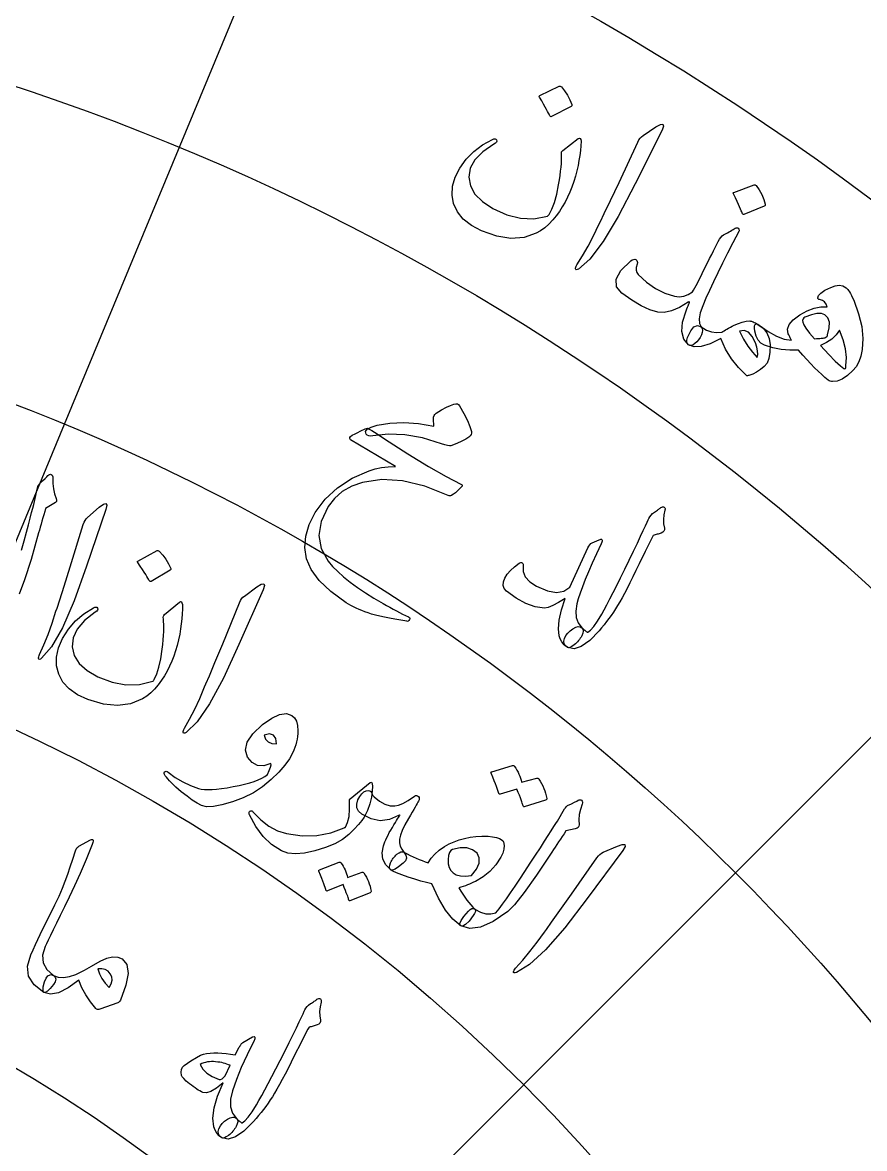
# Model space of a CAD drawing. Header units: millimetres. Extents: x -65 to 65, y -65 to 74.
# Drawn here: x 11.16 to 23.68, y 17.66 to 34.41 of the extents above; entities that cross this region are included whole.
import ezdxf

# ---------------------------------------------------------------- set-up
doc = ezdxf.new("R2010")
doc.units = ezdxf.units.MM
for name, color, linetype in [('ENGRAVE', 7, 'Continuous'), ('ENGRAVE_FINE', 8, 'Continuous'), ('GUIDE', 3, 'Continuous'), ('TEXT', 5, 'Continuous')]:
    doc.layers.add(name, color=color, linetype=linetype)

msp = doc.modelspace()

# ---------------------------------------------------------------- linework, layer by layer
at = {"layer": 'ENGRAVE'}
for radius in [57.525, 48.6086, 39.6922, 30.7759, 21.8595]:
    msp.add_circle((0, 0), radius, dxfattribs=at)
at = {"layer": 'ENGRAVE_FINE'}
for points in [[(15.1896, 36.6709), (11.7774, 28.4332)], [(11.7774, 28.4332), (8.3653, 20.1955)], [(28.0667, 28.0667), (21.7618, 21.7618)], [(21.7618, 21.7618), (15.457, 15.457)]]:
    msp.add_lwpolyline(points, dxfattribs=at)
for radius in [53.0668, 44.1504, 35.2341, 26.3177]:
    msp.add_circle((0, 0), radius, dxfattribs=at)
at = {"layer": 'GUIDE'}
msp.add_circle((0, 0), 59.475, dxfattribs=at)
at = {"layer": 'TEXT'}
for points in [[(19.1396, 33.4676), (19.1459, 33.4692), (19.153, 33.4683), (19.1608, 33.4649), (19.1694, 33.4589), (19.2188, 33.3976), (19.2612, 33.3329), (19.2966, 33.2648), (19.3249, 33.1933), (19.3264, 33.1841), (19.3249, 33.1765), (19.3207, 33.1706), (19.3136, 33.1664), (19.0233, 33.0162), (19.0143, 33.0138), (19.0063, 33.0166), (18.9991, 33.0247), (18.9927, 33.038), (18.9873, 33.0495), (18.9783, 33.0672), (18.9659, 33.091), (18.95, 33.121), (18.9301, 33.1574), (18.906, 33.2004), (18.8774, 33.25), (18.8444, 33.3062), (18.8406, 33.3146), (18.84, 33.3212), (18.8427, 33.3259), (18.8486, 33.3288)], [(20.5762, 32.8609), (20.6426, 32.8984), (20.6799, 32.9028), (20.688, 32.8742), (20.6669, 32.8126), (20.2658, 32.0157), (20.0166, 31.5284), (19.7926, 31.155), (19.5951, 30.8946), (19.4246, 30.7467), (19.4052, 30.7381), (19.3913, 30.7356), (19.3829, 30.7393), (19.3799, 30.7492), (19.3803, 30.7616), (19.3839, 30.7756), (19.3907, 30.7914), (19.4007, 30.809), (19.4843, 30.9418), (19.567, 31.0865), (19.6485, 31.2431), (19.7288, 31.4118), (19.7505, 31.4553), (19.808, 31.5739), (19.901, 31.7674), (20.0292, 32.0361), (20.3067, 32.6361), (20.3235, 32.6667), (20.3421, 32.693), (20.3625, 32.7151), (20.3846, 32.7328)], [(19.4642, 32.6486), (19.4596, 32.5801), (19.4527, 32.5098), (19.4436, 32.4377), (19.4321, 32.3637), (19.4177, 32.2878), (19.3998, 32.2098), (19.3783, 32.1296), (19.3533, 32.0474), (19.3258, 31.967), (19.2951, 31.8893), (19.2612, 31.8144), (19.2242, 31.7422), (19.1838, 31.6725), (19.1401, 31.6051), (19.093, 31.54), (19.0426, 31.4772), (18.9842, 31.4145), (18.9238, 31.3605), (18.8614, 31.3151), (18.797, 31.2782), (18.6159, 31.2148), (18.42, 31.2001), (18.209, 31.2339), (17.9822, 31.3156), (17.8312, 31.3969), (17.7118, 31.4912), (17.624, 31.5988), (17.5677, 31.72), (17.5451, 31.8479), (17.5527, 31.9786), (17.5906, 32.1123), (17.659, 32.2489), (17.7547, 32.3809), (17.8678, 32.4961), (17.9984, 32.5942), (18.1468, 32.6752), (18.1674, 32.6824), (18.184, 32.6836), (18.1966, 32.6786), (18.2054, 32.6675), (18.2105, 32.6517), (18.2057, 32.6362), (18.1912, 32.6209), (18.1669, 32.6059), (18.0008, 32.4927), (17.8835, 32.3726), (17.8145, 32.2458), (17.7934, 32.1128), (17.8173, 31.9835), (17.8848, 31.8626), (17.996, 31.75), (18.1508, 31.6451), (18.3571, 31.5518), (18.5608, 31.502), (18.7627, 31.4959), (18.9631, 31.5336), (18.9682, 31.536), (18.9738, 31.5409), (18.9797, 31.5482), (18.986, 31.5578), (19.0284, 31.6383), (19.0664, 31.7389), (19.1, 31.8596), (19.1288, 32.0004), (19.1407, 32.0729), (19.1508, 32.1408), (19.1593, 32.2042), (19.166, 32.2631), (19.1706, 32.3173), (19.173, 32.3669), (19.173, 32.4117), (19.1708, 32.4519), (19.1705, 32.4723), (19.1735, 32.4892), (19.1798, 32.5026), (19.1894, 32.5124), (19.4218, 32.6865), (19.4388, 32.6946), (19.4515, 32.6909), (19.46, 32.6756), (19.4642, 32.6486)], [(22.0383, 32.0001), (22.0448, 32.0011), (22.0518, 31.9996), (22.0593, 31.9955), (22.0674, 31.9888), (22.112, 31.9233), (22.1493, 31.8549), (22.1793, 31.7838), (22.202, 31.7099), (22.2027, 31.7006), (22.2006, 31.6932), (22.1959, 31.6876), (22.1884, 31.684), (21.8855, 31.5594), (21.8763, 31.5578), (21.8684, 31.5613), (21.8619, 31.57), (21.8566, 31.5838), (21.852, 31.5958), (21.8445, 31.6142), (21.8339, 31.6391), (21.8204, 31.6705), (21.8035, 31.7085), (21.7827, 31.7536), (21.758, 31.8056), (21.7295, 31.8646), (21.7263, 31.8734), (21.7262, 31.88), (21.7293, 31.8845), (21.7355, 31.8868)], [(21.2488, 29.8854), (21.2626, 29.86), (21.2679, 29.8318), (21.2645, 29.8008), (21.2525, 29.767), (21.233, 29.7286), (21.2106, 29.6945), (21.1852, 29.6648), (21.157, 29.6393), (21.1286, 29.6206), (21.1029, 29.6111), (21.08, 29.6107), (21.0598, 29.6196), (20.9903, 29.7058), (20.9617, 29.8187), (20.9739, 29.9587), (21.027, 30.1259), (21.038, 30.1534), (21.0475, 30.1773), (21.0556, 30.1975), (21.0621, 30.214), (21.0673, 30.2269), (21.0709, 30.2361), (21.0731, 30.2416), (21.0738, 30.2434), (21.0755, 30.2552), (21.0727, 30.2608), (21.0656, 30.2599), (21.054, 30.2528), (20.9244, 30.1735), (20.8062, 30.1226), (20.6993, 30.1), (20.6035, 30.1057), (20.4837, 30.1414), (20.3549, 30.2001), (20.217, 30.2817), (20.0697, 30.3861), (19.9897, 30.484), (19.9848, 30.5968), (20.0552, 30.7248), (20.2015, 30.8676), (20.2232, 30.8821), (20.2433, 30.8901), (20.2618, 30.8915), (20.2787, 30.8863), (20.2918, 30.8758), (20.2989, 30.8611), (20.3, 30.8422), (20.2951, 30.8192), (20.2845, 30.77), (20.2836, 30.728), (20.2922, 30.6932), (20.3104, 30.6657), (20.4376, 30.5495), (20.5703, 30.457), (20.7088, 30.3882), (20.8533, 30.3431), (20.9239, 30.3347), (20.9919, 30.3422), (21.0574, 30.3657), (21.1204, 30.4053), (21.1374, 30.4329), (21.1729, 30.5001), (21.227, 30.6067), (21.2995, 30.753), (21.3387, 30.831), (21.3742, 30.9013), (21.406, 30.9639), (21.4342, 31.0189), (21.4583, 31.066), (21.4779, 31.1049), (21.493, 31.1357), (21.5035, 31.1583), (21.522, 31.1912), (21.5414, 31.218), (21.5616, 31.2387), (21.5827, 31.2533), (21.6115, 31.2696), (21.6383, 31.2848), (21.6633, 31.2988), (21.6864, 31.3116), (21.7073, 31.3234), (21.7259, 31.3343), (21.7423, 31.3444), (21.7563, 31.3535), (21.7688, 31.36), (21.7805, 31.3621), (21.7914, 31.3598), (21.8015, 31.353), (21.8095, 31.3413), (21.8134, 31.3293), (21.813, 31.3169), (21.8084, 31.3041), (21.721, 31.139), (21.6395, 30.9816), (21.5641, 30.832), (21.4946, 30.69), (21.4308, 30.5558), (21.3727, 30.4296), (21.3203, 30.3113), (21.2734, 30.2009), (21.2353, 30.0939), (21.2185, 30.0057), (21.2229, 29.9362), (21.2488, 29.8854)], [(23.4034, 30.4691), (23.4156, 30.4583), (23.4286, 30.444), (23.4422, 30.4264), (23.4564, 30.4054), (23.4711, 30.3809), (23.4862, 30.3526), (23.5017, 30.3206), (23.5174, 30.2849), (23.5911, 30.0826), (23.6365, 29.8923), (23.6541, 29.7141), (23.6442, 29.5481), (23.6227, 29.4502), (23.5925, 29.3654), (23.5539, 29.2939), (23.5069, 29.2354), (23.4242, 29.1613), (23.3457, 29.1093), (23.2717, 29.0792), (23.202, 29.0711), (23.1853, 29.0722), (23.169, 29.0766), (23.1529, 29.0841), (23.1372, 29.095), (23.0905, 29.1336), (23.0415, 29.1771), (22.9902, 29.2255), (22.9366, 29.2786), (22.8807, 29.3366), (22.8223, 29.3994), (22.7616, 29.4669), (22.6983, 29.5392), (22.5683, 29.5373), (22.4403, 29.5493), (22.3144, 29.5753), (22.1903, 29.6154), (22.1382, 29.6452), (22.0974, 29.6893), (22.0676, 29.7475), (22.0488, 29.8201), (22.0419, 29.8685), (22.0433, 29.9029), (22.053, 29.9234), (22.071, 29.9298), (22.0774, 29.9292), (22.0833, 29.9281), (22.0888, 29.9264), (22.094, 29.9241), (22.0988, 29.9215), (22.1036, 29.9187), (22.1082, 29.9157), (22.1126, 29.9126), (22.2457, 29.8154), (22.3699, 29.7457), (22.4853, 29.7034), (22.5922, 29.6888), (22.5886, 29.6945), (22.5845, 29.7021), (22.5797, 29.7115), (22.5744, 29.7228), (22.5684, 29.7358), (22.5614, 29.7503), (22.5536, 29.7663), (22.545, 29.7838), (22.5348, 29.8511), (22.5597, 29.9203), (22.6198, 29.9912), (22.7153, 30.0639), (22.825, 30.1254), (22.9298, 30.1662), (23.0296, 30.1862), (23.1243, 30.1853), (23.1093, 30.2254), (23.085, 30.2565), (23.0515, 30.2786), (23.0088, 30.2917), (22.9992, 30.2944), (22.9918, 30.3), (22.9866, 30.3086), (22.9835, 30.32), (22.992, 30.3528), (23.0268, 30.3895), (23.088, 30.43), (23.1758, 30.4743), (23.2417, 30.4978), (23.3017, 30.5048), (23.3556, 30.4952), (23.4034, 30.4691)], [(23.1305, 29.7686), (23.1548, 29.8713), (23.1559, 29.9552), (23.134, 30.0202), (23.0892, 30.0661), (23.0372, 30.0845), (22.9705, 30.0851), (22.8892, 30.0676), (22.7932, 30.0322), (22.7754, 30.0207), (22.7639, 30.0044), (22.7587, 29.9833), (22.7596, 29.9576), (22.774, 29.919), (22.8081, 29.8648), (22.862, 29.7948), (22.9353, 29.7089), (22.9636, 29.7111), (22.9891, 29.7131), (23.0119, 29.715), (23.0319, 29.7166), (23.0494, 29.7183), (23.0644, 29.7202), (23.0769, 29.7222), (23.0869, 29.7244), (23.1045, 29.7328), (23.1177, 29.743), (23.1263, 29.7549), (23.1305, 29.7686)], [(21.7418, 29.9103), (21.8021, 29.9382), (21.8608, 29.9582), (21.9178, 29.9704), (21.9731, 29.9748), (21.9842, 29.9732), (21.9962, 29.9702), (22.0093, 29.9659), (22.0234, 29.9603), (22.0387, 29.9533), (22.0554, 29.9447), (22.0735, 29.9345), (22.0929, 29.9227), (22.1704, 29.8667), (22.2267, 29.7975), (22.2616, 29.7151), (22.2751, 29.6197), (22.272, 29.5075), (22.2563, 29.4159), (22.2284, 29.345), (22.1883, 29.2947), (22.1314, 29.2505), (22.0743, 29.214), (22.0168, 29.185), (21.959, 29.1636), (21.9475, 29.1603), (21.9377, 29.1592), (21.9296, 29.1602), (21.9231, 29.1634), (21.8036, 29.28), (21.7004, 29.4106), (21.6133, 29.5555), (21.5421, 29.715), (21.384, 29.6356), (21.2511, 29.5931), (21.1431, 29.5877), (21.0598, 29.6196), (21.0438, 29.637), (21.0365, 29.6605), (21.0378, 29.6901), (21.0478, 29.7258), (21.093, 29.8259), (21.1415, 29.886), (21.1934, 29.9058), (21.2488, 29.8854), (21.3261, 29.8392), (21.403, 29.8108), (21.4796, 29.8004), (21.556, 29.8078), (21.5723, 29.8174), (21.5906, 29.828), (21.6108, 29.8398), (21.633, 29.8527), (21.6571, 29.8664), (21.6833, 29.8806), (21.7115, 29.8952), (21.7418, 29.9103)], [(22.0562, 29.6476), (22.0072, 29.7449), (21.951, 29.8067), (21.8877, 29.833), (21.8175, 29.8237), (21.877, 29.7039), (21.9412, 29.5987), (22.0103, 29.5081), (22.0844, 29.432), (22.0909, 29.4767), (22.0884, 29.5275), (22.0768, 29.5845), (22.0562, 29.6476)], [(23.3066, 29.8381), (23.2554, 29.7672), (23.1912, 29.7053), (23.1141, 29.6522), (23.0243, 29.6079), (23.1462, 29.4755), (23.2444, 29.3742), (23.3193, 29.3041), (23.3711, 29.2654), (23.3844, 29.2623), (23.3941, 29.2678), (23.4002, 29.2821), (23.4027, 29.305), (23.4094, 29.4292), (23.3957, 29.5595), (23.3615, 29.6958), (23.3066, 29.8381)], [(17.388, 28.1465), (17.1059, 28.2329), (16.8415, 28.2811), (16.5952, 28.2918), (16.3675, 28.2653), (16.3326, 28.261), (16.3042, 28.2638), (16.282, 28.2735), (16.2663, 28.2902), (16.2592, 28.3293), (16.2839, 28.3646), (16.3404, 28.396), (16.429, 28.4233), (16.6199, 28.4543), (16.8247, 28.4624), (17.0432, 28.4472), (17.2752, 28.4083), (17.2685, 28.5179), (17.2701, 28.5433), (17.277, 28.5655), (17.2892, 28.5844), (17.3067, 28.6002), (17.3893, 28.6507), (17.4612, 28.6902), (17.5222, 28.7188), (17.5723, 28.7365), (17.6008, 28.742), (17.6241, 28.7397), (17.6422, 28.7298), (17.6551, 28.7122), (17.7212, 28.5961), (17.773, 28.4933), (17.8107, 28.4037), (17.8345, 28.3274), (17.8356, 28.307), (17.829, 28.2861), (17.8149, 28.2648), (17.7931, 28.2431), (17.7501, 28.2147), (17.6911, 28.1845), (17.6159, 28.1525), (17.5248, 28.1185), (17.5055, 28.117), (17.4763, 28.1212), (17.4371, 28.131), (17.388, 28.1465)], [(16.5372, 28.2224), (16.8866, 27.9978), (17.192, 27.8094), (17.4548, 27.6586), (17.6758, 27.5465), (17.6827, 27.5432), (17.6879, 27.5392), (17.6916, 27.5346), (17.6936, 27.5293), (17.694, 27.5237), (17.6926, 27.518), (17.6895, 27.5123), (17.6846, 27.5064), (17.6634, 27.4851), (17.6436, 27.4657), (17.6253, 27.4483), (17.6085, 27.4328), (17.5932, 27.4191), (17.5794, 27.4075), (17.567, 27.3977), (17.5561, 27.3898), (17.5366, 27.3787), (17.5185, 27.3728), (17.5019, 27.3722), (17.4867, 27.3769), (17.1371, 27.5177), (16.8076, 27.5964), (16.4998, 27.614), (16.2144, 27.5714), (16.0511, 27.5152), (15.911, 27.4362), (15.7939, 27.3348), (15.6997, 27.2113), (15.5952, 26.9924), (15.5613, 26.7843), (15.597, 26.587), (15.7018, 26.4), (15.7674, 26.3228), (15.8437, 26.2455), (15.9307, 26.1678), (16.0283, 26.0897), (16.1363, 26.0109), (16.2544, 25.9313), (16.3826, 25.8508), (16.5209, 25.7691), (16.5707, 25.7411), (16.62, 25.7139), (16.6686, 25.6874), (16.7166, 25.6618), (16.7637, 25.637), (16.8095, 25.6135), (16.8541, 25.5912), (16.8975, 25.57), (16.9101, 25.5626), (16.9166, 25.5535), (16.9169, 25.5427), (16.9111, 25.5301), (16.9014, 25.5175), (16.8918, 25.5091), (16.8822, 25.5051), (16.8728, 25.5052), (16.7804, 25.5202), (16.6937, 25.5353), (16.6128, 25.5508), (16.5378, 25.5666), (16.4685, 25.5825), (16.4052, 25.5984), (16.3476, 25.6141), (16.296, 25.6298), (16.2489, 25.6471), (16.2037, 25.6645), (16.1601, 25.6822), (16.1183, 25.7001), (16.0783, 25.7187), (16.0402, 25.7385), (16.0038, 25.7595), (15.9693, 25.7816), (15.7429, 25.9478), (15.5688, 26.1117), (15.4473, 26.2744), (15.3786, 26.4368), (15.3547, 26.6031), (15.3684, 26.773), (15.4199, 26.9465), (15.5099, 27.1235), (15.6585, 27.3219), (15.8411, 27.4924), (16.0581, 27.6343), (16.3101, 27.7468), (16.399, 27.7732), (16.4938, 27.7926), (16.5945, 27.8051), (16.7012, 27.8104), (16.0338, 28.2079), (16.0216, 28.2241), (16.0219, 28.2406), (16.0349, 28.2573), (16.0604, 28.2743), (16.1029, 28.296), (16.1413, 28.3154), (16.1756, 28.3324), (16.2059, 28.3471), (16.2319, 28.3594), (16.2537, 28.3689), (16.2712, 28.3759), (16.2844, 28.3801), (16.3035, 28.3712), (16.3521, 28.3421), (16.4301, 28.2925), (16.5372, 28.2224)], [(12.2977, 27.2045), (12.359, 27.2504), (12.3957, 27.2596), (12.4079, 27.2322), (12.3954, 27.1682), (12.105, 26.3246), (11.9229, 25.8084), (11.7503, 25.4086), (11.5891, 25.1243), (11.4401, 24.955), (11.4221, 24.9438), (11.4087, 24.9395), (11.3999, 24.942), (11.3957, 24.9514), (11.3945, 24.9636), (11.3962, 24.978), (11.4008, 24.9946), (11.4084, 25.0133), (11.4735, 25.1561), (11.5361, 25.3106), (11.5959, 25.4767), (11.6529, 25.6546), (11.6686, 25.7007), (11.7096, 25.8258), (11.7757, 26.0301), (11.8665, 26.3137), (12.0597, 26.946), (12.0722, 26.9786), (12.0871, 27.0072), (12.1044, 27.0318), (12.124, 27.0522)], [(20.6479, 27.1975), (20.6621, 27.2061), (20.6754, 27.21), (20.6877, 27.209), (20.6989, 27.2032), (20.7067, 27.195), (20.7113, 27.1846), (20.7127, 27.1722), (20.7109, 27.1576), (20.695, 27.0874), (20.6884, 27.0198), (20.6909, 26.9546), (20.7027, 26.892), (20.7035, 26.8677), (20.6959, 26.8475), (20.6796, 26.8312), (20.6549, 26.819), (20.6403, 26.814), (20.6256, 26.8091), (20.6107, 26.8043), (20.5956, 26.7996), (20.5806, 26.7949), (20.5657, 26.7901), (20.551, 26.7852), (20.5364, 26.7801), (20.5189, 26.7542), (20.4782, 26.6755), (20.4142, 26.5442), (20.3266, 26.3603), (20.2784, 26.2593), (20.2326, 26.1648), (20.1891, 26.0769), (20.148, 25.9955), (20.1092, 25.921), (20.0728, 25.8536), (20.0387, 25.7932), (20.0071, 25.7399), (19.9761, 25.6906), (19.9441, 25.642), (19.9112, 25.5941), (19.8774, 25.547), (19.8424, 25.5005), (19.8063, 25.4543), (19.7689, 25.4086), (19.7304, 25.3633), (19.5909, 25.2196), (19.4667, 25.1307), (19.3581, 25.0963), (19.2647, 25.1166), (19.2301, 25.1416), (19.2106, 25.1722), (19.2062, 25.2084), (19.217, 25.2504), (19.2385, 25.2929), (19.2665, 25.3311), (19.301, 25.3647), (19.3421, 25.394), (19.3851, 25.4171), (19.4215, 25.4276), (19.4512, 25.4254), (19.4742, 25.4106), (19.49, 25.3966), (19.5042, 25.384), (19.5168, 25.3729), (19.5278, 25.3633), (19.5376, 25.3554), (19.5465, 25.3494), (19.5547, 25.3453), (19.5621, 25.343), (19.6027, 25.3722), (19.651, 25.427), (19.7071, 25.5073), (19.7708, 25.6133), (19.8066, 25.6778), (19.8467, 25.7525), (19.891, 25.8374), (19.9395, 25.9326), (19.9925, 26.0381), (20.05, 26.1539), (20.1123, 26.2801), (20.179, 26.4167), (20.2439, 26.5506), (20.3004, 26.6685), (20.3487, 26.7704), (20.3888, 26.8562), (20.4209, 26.9259), (20.4453, 26.9791), (20.462, 27.016), (20.4709, 27.0365), (20.4845, 27.0618), (20.5031, 27.0859), (20.5265, 27.1089), (20.5548, 27.1306), (20.5703, 27.1404), (20.5847, 27.1499), (20.598, 27.1589), (20.6102, 27.1674), (20.6213, 27.1756), (20.6313, 27.1833), (20.6401, 27.1906), (20.6479, 27.1975)], [(19.2603, 25.1159), (19.2124, 25.1574), (19.1756, 25.1999), (19.1499, 25.2434), (19.1353, 25.2881), (19.1267, 25.3957), (19.1389, 25.5243), (19.1717, 25.6741), (19.225, 25.845), (19.1276, 25.7829), (19.0441, 25.7385), (18.9745, 25.7119), (18.9186, 25.703), (18.7798, 25.7217), (18.6397, 25.7699), (18.4981, 25.8478), (18.3544, 25.9552), (18.3202, 25.9946), (18.3043, 26.0397), (18.3069, 26.0906), (18.3278, 26.1473), (18.3638, 26.2059), (18.4116, 26.2626), (18.4711, 26.3175), (18.5426, 26.3704), (18.5538, 26.3766), (18.5646, 26.3795), (18.5752, 26.3792), (18.5854, 26.3757), (18.5959, 26.3678), (18.6022, 26.358), (18.6041, 26.3462), (18.6018, 26.3326), (18.5999, 26.2454), (18.6327, 26.1656), (18.7001, 26.0929), (18.8022, 26.0271), (18.9616, 25.9599), (19.0971, 25.9347), (19.2089, 25.9519), (19.2973, 26.012), (19.5657, 26.5987), (19.5793, 26.6247), (19.5942, 26.6457), (19.6105, 26.6617), (19.6283, 26.6727), (19.7305, 26.7173), (19.7445, 26.7228), (19.756, 26.7256), (19.765, 26.7256), (19.7715, 26.7231), (19.7761, 26.7137), (19.7758, 26.6999), (19.7707, 26.6816), (19.7608, 26.6589), (19.691, 26.51), (19.6283, 26.3716), (19.5728, 26.2436), (19.5245, 26.126), (19.4831, 26.019), (19.4483, 25.923), (19.4202, 25.8377), (19.3988, 25.7632), (19.3832, 25.6582), (19.391, 25.5642), (19.4221, 25.481), (19.4767, 25.4087), (19.4911, 25.387), (19.4952, 25.3599), (19.4892, 25.3275), (19.473, 25.2896), (19.4624, 25.2713), (19.451, 25.2532), (19.4388, 25.2355), (19.4259, 25.2181), (19.412, 25.2013), (19.3967, 25.1853), (19.38, 25.1701), (19.3619, 25.1556), (19.3267, 25.1311), (19.2981, 25.1163), (19.2759, 25.1113), (19.2603, 25.1159)], [(13.1563, 26.5574), (13.1626, 26.5594), (13.1698, 26.5588), (13.1779, 26.5558), (13.1869, 26.5503), (13.2407, 26.4917), (13.2875, 26.4292), (13.3275, 26.3628), (13.3605, 26.2928), (13.3625, 26.2836), (13.3616, 26.276), (13.3577, 26.2698), (13.3508, 26.2652), (13.068, 26.0994), (13.0592, 26.0964), (13.0509, 26.0988), (13.0432, 26.1065), (13.036, 26.1194), (13.0297, 26.1307), (13.0196, 26.1478), (13.0056, 26.171), (12.9877, 26.2001), (12.9654, 26.2354), (12.9384, 26.277), (12.9064, 26.325), (12.8696, 26.3794), (12.8651, 26.3876), (12.8641, 26.3941), (12.8665, 26.399), (12.8723, 26.4022)], [(14.6415, 26.0182), (14.7065, 26.0585), (14.744, 26.0645), (14.7537, 26.0361), (14.7356, 25.9734), (14.3721, 25.1586), (14.1454, 24.6605), (13.9383, 24.2773), (13.7528, 24.0083), (13.5894, 23.8527), (13.5705, 23.8432), (13.5568, 23.8401), (13.5482, 23.8434), (13.5449, 23.8531), (13.5447, 23.8654), (13.5477, 23.8796), (13.5538, 23.8957), (13.5629, 23.9137), (13.6404, 24.0502), (13.7163, 24.1985), (13.7905, 24.3588), (13.8629, 24.5309), (13.8826, 24.5755), (13.9345, 24.6966), (14.0182, 24.8943), (14.1336, 25.1688), (14.3817, 25.7816), (14.397, 25.813), (14.4143, 25.8402), (14.4337, 25.8631), (14.455, 25.8818)], [(13.5333, 25.7548), (13.5326, 25.6861), (13.5296, 25.6154), (13.5245, 25.5428), (13.5171, 25.4682), (13.5069, 25.3916), (13.4932, 25.3127), (13.476, 25.2315), (13.4554, 25.148), (13.4322, 25.0662), (13.4056, 24.9871), (13.3756, 24.9105), (13.3423, 24.8364), (13.3056, 24.7648), (13.2654, 24.6952), (13.2218, 24.6278), (13.1747, 24.5624), (13.1197, 24.4968), (13.0622, 24.4397), (13.0024, 24.391), (12.9401, 24.3508), (12.7632, 24.2775), (12.5693, 24.2517), (12.358, 24.2729), (12.1285, 24.3406), (11.9742, 24.4121), (11.8503, 24.4984), (11.7569, 24.5999), (11.6936, 24.717), (11.6634, 24.8429), (11.6627, 24.9737), (11.6919, 25.1096), (11.7513, 25.2504), (11.8381, 25.3883), (11.9435, 25.5106), (12.0676, 25.6169), (12.2108, 25.7071), (12.2308, 25.7156), (12.2474, 25.7178), (12.2604, 25.7136), (12.2699, 25.703), (12.276, 25.6876), (12.2722, 25.6718), (12.2587, 25.6557), (12.2353, 25.6392), (12.0766, 25.5158), (11.9672, 25.3883), (11.9065, 25.2574), (11.8938, 25.1234), (11.9256, 24.9959), (12.0002, 24.8798), (12.1175, 24.7744), (12.2775, 24.6793), (12.488, 24.5987), (12.6934, 24.5609), (12.8947, 24.5661), (13.0925, 24.6145), (13.0975, 24.6172), (13.1028, 24.6224), (13.1084, 24.63), (13.1142, 24.6399), (13.1523, 24.7226), (13.1849, 24.825), (13.212, 24.9473), (13.2333, 25.0895), (13.2412, 25.1625), (13.2476, 25.2309), (13.2525, 25.2947), (13.2559, 25.3539), (13.2576, 25.4084), (13.2571, 25.458), (13.2546, 25.5029), (13.25, 25.5429), (13.2486, 25.5633), (13.2506, 25.5803), (13.2562, 25.5941), (13.2652, 25.6044), (13.4885, 25.7906), (13.5051, 25.7995), (13.5181, 25.7965), (13.5275, 25.7816), (13.5333, 25.7548)], [(14.7241, 23.9686), (14.8612, 24.0645), (14.98, 24.1194), (15.0804, 24.1332), (15.162, 24.1061), (15.2015, 24.0705), (15.2296, 24.0205), (15.2463, 23.9563), (15.2515, 23.8777), (15.2506, 23.8348), (15.2468, 23.7925), (15.2402, 23.751), (15.2308, 23.7102), (15.219, 23.6696), (15.2053, 23.6286), (15.1896, 23.5872), (15.1721, 23.5454), (15.1245, 23.4578), (15.0556, 23.3629), (14.9655, 23.2606), (14.8545, 23.1508), (14.7273, 23.0447), (14.5886, 22.954), (14.4387, 22.8782), (14.2775, 22.8171), (14.1221, 22.7727), (13.994, 22.7488), (13.8929, 22.7456), (13.8186, 22.7636), (13.753, 22.7985), (13.6809, 22.8445), (13.6024, 22.9014), (13.5172, 22.9691), (13.4748, 23.0049), (13.4362, 23.0391), (13.4014, 23.0718), (13.3703, 23.103), (13.3427, 23.1325), (13.3181, 23.1598), (13.2965, 23.1852), (13.278, 23.2085), (13.2685, 23.2249), (13.2639, 23.2395), (13.2643, 23.2523), (13.2696, 23.2634), (13.2803, 23.2713), (13.2922, 23.2734), (13.3052, 23.2696), (13.3194, 23.2599), (13.4281, 23.1817), (13.5401, 23.1153), (13.6557, 23.0609), (13.775, 23.0184), (13.8143, 23.0093), (13.8607, 23.0039), (13.9141, 23.0021), (13.9746, 23.0038), (14.0422, 23.009), (14.117, 23.0177), (14.199, 23.0298), (14.2882, 23.0452), (14.3775, 23.0628), (14.4595, 23.0815), (14.5343, 23.1014), (14.6018, 23.1226), (14.6619, 23.1454), (14.7145, 23.1702), (14.7597, 23.1971), (14.7973, 23.226), (14.8257, 23.288), (14.8441, 23.3359), (14.8524, 23.3698), (14.8507, 23.3896), (14.7431, 23.3551), (14.6493, 23.3593), (14.5689, 23.4023), (14.5017, 23.4842), (14.4699, 23.5905), (14.496, 23.7068), (14.5805, 23.8329), (14.7241, 23.9686)], [(14.9329, 23.6807), (14.9223, 23.764), (14.8882, 23.8136), (14.831, 23.8296), (14.7507, 23.8117), (14.7708, 23.7534), (14.8078, 23.7122), (14.8618, 23.688), (14.9329, 23.6807)], [(18.807, 23.1726), (18.8135, 23.1731), (18.8205, 23.171), (18.8278, 23.1662), (18.8354, 23.1588), (18.8564, 23.1246), (18.8755, 23.09), (18.8927, 23.0551), (18.9081, 23.0199), (18.9217, 22.9841), (18.9335, 22.9473), (18.9436, 22.9096), (18.9519, 22.871), (18.9517, 22.8614), (18.9487, 22.8536), (18.9428, 22.8476), (18.934, 22.8434), (18.6178, 22.7471), (18.6117, 22.7474), (18.606, 22.7521), (18.6007, 22.761), (18.596, 22.7743), (18.5938, 22.7847), (18.5891, 22.8004), (18.5819, 22.8212), (18.5723, 22.8473), (18.5601, 22.879), (18.5452, 22.9165), (18.5277, 22.9599), (18.5076, 23.0092), (18.2614, 22.9324), (18.2521, 22.9313), (18.2445, 22.9354), (18.2384, 22.9445), (18.234, 22.9587), (18.2302, 22.971), (18.2238, 22.99), (18.2148, 23.0156), (18.2032, 23.0478), (18.1886, 23.0871), (18.1706, 23.1335), (18.1491, 23.1872), (18.1241, 23.2482), (18.1227, 23.2561), (18.124, 23.262), (18.1279, 23.2658), (18.1344, 23.2676), (18.4451, 23.3602), (18.4516, 23.3608), (18.4586, 23.3588), (18.4659, 23.3541), (18.4737, 23.3469), (18.4927, 23.3192), (18.51, 23.2908), (18.5256, 23.2618), (18.5393, 23.2322), (18.5514, 23.2021), (18.5621, 23.1717), (18.5712, 23.141), (18.5788, 23.11)], [(14.5335, 22.6247), (14.5284, 22.6369), (14.5257, 22.648), (14.5255, 22.6581), (14.5277, 22.6672), (14.5311, 22.6736), (14.5363, 22.6789), (14.5433, 22.683), (14.5521, 22.686), (14.5596, 22.6863), (14.5673, 22.6838), (14.5752, 22.6784), (14.5833, 22.6702), (14.6989, 22.5503), (14.8202, 22.4564), (14.9477, 22.3884), (15.0817, 22.3461), (15.3135, 22.3147), (15.5338, 22.3186), (15.7431, 22.3581), (15.9416, 22.4338), (15.9449, 22.4356), (15.9478, 22.4372), (15.9502, 22.4385), (15.9522, 22.4396), (15.9539, 22.4406), (15.9554, 22.4418), (15.9567, 22.4431), (15.9579, 22.4445), (15.9909, 22.5105), (16.0121, 22.5993), (16.0212, 22.711), (16.018, 22.8457), (16.0195, 22.8529), (16.0216, 22.8587), (16.0242, 22.8629), (16.0275, 22.8656), (16.3262, 23.1074), (16.3437, 23.1119), (16.3549, 23.0926), (16.3598, 23.0495), (16.3582, 22.9825), (16.347, 22.8873), (16.3227, 22.7907), (16.2856, 22.6928), (16.2355, 22.5935), (16.202, 22.5411), (16.1534, 22.4807), (16.0896, 22.4122), (16.0108, 22.3355), (15.9152, 22.2607), (15.7989, 22.1951), (15.6621, 22.1383), (15.5051, 22.0899), (15.3505, 22.057), (15.2158, 22.0462), (15.1009, 22.0576), (15.0054, 22.0914), (14.8599, 22.1855), (14.733, 22.3055), (14.6244, 22.4518), (14.5335, 22.6247)], [(17.0448, 22.8996), (17.0541, 22.8847), (17.0568, 22.868), (17.053, 22.8494), (17.0426, 22.8289), (17.0349, 22.815), (17.0241, 22.7958), (17.0102, 22.7712), (16.9932, 22.7414), (16.9732, 22.7064), (16.9504, 22.6665), (16.9247, 22.6217), (16.8961, 22.5719), (16.8425, 22.4762), (16.8027, 22.3928), (16.7764, 22.3219), (16.7639, 22.2633), (16.7628, 22.2108), (16.7732, 22.1609), (16.795, 22.1137), (16.8282, 22.0691), (16.8576, 22.0255), (16.8653, 21.9837), (16.8512, 21.9437), (16.8154, 21.9055), (16.7483, 21.853), (16.6956, 21.8192), (16.6573, 21.804), (16.6332, 21.8076), (16.5589, 21.8811), (16.5157, 21.9647), (16.5038, 22.0586), (16.5231, 22.1629), (16.534, 22.1922), (16.5463, 22.2231), (16.5599, 22.2554), (16.5749, 22.2893), (16.5918, 22.3246), (16.611, 22.3612), (16.6327, 22.3992), (16.6567, 22.4385), (16.6805, 22.4764), (16.7014, 22.5102), (16.7196, 22.5398), (16.7351, 22.5653), (16.7476, 22.5862), (16.7571, 22.602), (16.7637, 22.6126), (16.7674, 22.6181), (16.769, 22.6207), (16.7696, 22.6226), (16.7692, 22.6239), (16.7677, 22.6246), (16.765, 22.6245), (16.7611, 22.6233), (16.7558, 22.6211), (16.7492, 22.618), (16.6128, 22.5563), (16.4765, 22.5386), (16.3401, 22.5647), (16.2031, 22.6346), (16.1549, 22.6782), (16.129, 22.7286), (16.1254, 22.7858), (16.1443, 22.8499), (16.1718, 22.9006), (16.201, 22.9396), (16.2319, 22.9668), (16.2645, 22.9823), (16.295, 22.9877), (16.3195, 22.9845), (16.3379, 22.9727), (16.3503, 22.9525), (16.3583, 22.9313), (16.3665, 22.9143), (16.375, 22.9015), (16.3837, 22.8931), (16.4669, 22.8288), (16.5463, 22.7848), (16.622, 22.7611), (16.6941, 22.7576), (16.7454, 22.7678), (16.8112, 22.7953), (16.8917, 22.84), (16.987, 22.9019), (17.0028, 22.9113), (17.0177, 22.9141), (17.0317, 22.9101), (17.0448, 22.8996)], [(19.2618, 22.7628), (19.3198, 22.7911), (19.3656, 22.8138), (19.399, 22.8308), (19.4202, 22.8423), (19.4346, 22.8487), (19.4478, 22.8509), (19.4599, 22.8486), (19.4708, 22.842), (19.4802, 22.831), (19.4848, 22.8182), (19.4846, 22.8034), (19.4796, 22.7868), (19.4535, 22.7069), (19.437, 22.6289), (19.43, 22.5527), (19.4327, 22.4783), (19.4319, 22.4559), (19.4221, 22.4383), (19.4032, 22.4256), (19.3753, 22.4177), (19.2384, 22.3874), (19.2099, 22.3456), (19.182, 22.3044), (19.1547, 22.264), (19.128, 22.2242), (19.1019, 22.1851), (19.0763, 22.1468), (19.0513, 22.1091), (19.0269, 22.0721), (18.8, 21.7306), (18.6153, 21.4698), (18.4736, 21.2893), (18.3752, 21.1888), (18.1571, 21.0405), (17.9677, 20.9552), (17.8066, 20.9328), (17.6734, 20.9734), (17.6707, 20.9757), (17.668, 20.978), (17.6653, 20.9802), (17.6626, 20.9825), (17.6597, 21.0116), (17.6793, 21.056), (17.7216, 21.1158), (17.7866, 21.1908), (17.8128, 21.2167), (17.8377, 21.2307), (17.8613, 21.2327), (17.8836, 21.2228), (17.9648, 21.1782), (18.0441, 21.1545), (18.1215, 21.1518), (18.1971, 21.1702), (18.2442, 21.2297), (18.2963, 21.2988), (18.3532, 21.3774), (18.4149, 21.4656), (18.4814, 21.5629), (18.5523, 21.6688), (18.6278, 21.7834), (18.7077, 21.9067), (18.787, 22.0272), (18.8578, 22.1359), (18.9202, 22.2327), (18.9742, 22.3176), (19.0201, 22.3904), (19.0585, 22.4505), (19.0892, 22.4981), (19.1123, 22.5331), (19.2167, 22.7155), (19.2289, 22.7318), (19.2405, 22.7451), (19.2515, 22.7555), (19.2618, 22.7628)], [(18.2873, 22.2494), (18.2914, 22.246), (18.2949, 22.2426), (18.298, 22.2394), (18.3005, 22.2363), (18.3027, 22.2331), (18.3048, 22.2298), (18.3067, 22.2263), (18.3085, 22.2226), (18.3189, 22.1714), (18.3159, 22.1166), (18.2996, 22.0581), (18.2699, 21.9959), (18.1939, 21.8826), (18.1054, 21.7851), (18.0045, 21.7031), (17.8913, 21.6365), (17.8627, 21.6225), (17.8335, 21.6091), (17.8035, 21.5962), (17.7729, 21.5839), (17.7416, 21.5721), (17.7097, 21.5608), (17.677, 21.5501), (17.6437, 21.5399), (17.674, 21.4906), (17.7041, 21.4439), (17.734, 21.3999), (17.7638, 21.3586), (17.7935, 21.3201), (17.8234, 21.2847), (17.8534, 21.2522), (17.8836, 21.2228), (17.8923, 21.2081), (17.8909, 21.187), (17.8795, 21.1597), (17.858, 21.1259), (17.7973, 21.0458), (17.7462, 20.9938), (17.705, 20.9696), (17.6734, 20.9734), (17.5578, 21.0715), (17.4478, 21.2085), (17.3425, 21.3845), (17.2412, 21.5997), (17.1635, 21.6176), (17.0792, 21.6404), (16.9883, 21.6681), (16.8907, 21.7007), (16.7948, 21.735), (16.7194, 21.7644), (16.6646, 21.7893), (16.6304, 21.8097), (16.6176, 21.8257), (16.6129, 21.8481), (16.6164, 21.8767), (16.6279, 21.9118), (16.6364, 21.9304), (16.646, 21.9481), (16.6569, 21.9648), (16.6691, 21.9807), (16.6821, 21.9958), (16.6956, 22.0105), (16.7097, 22.0249), (16.7243, 22.0388), (16.7551, 22.0615), (16.7826, 22.0742), (16.807, 22.0767), (16.8282, 22.0691), (16.8746, 22.0454), (16.9204, 22.0231), (16.9654, 22.002), (17.0098, 21.9821), (17.0539, 21.9633), (17.098, 21.9452), (17.1422, 21.9278), (17.1865, 21.9111), (17.2313, 21.9793), (17.2874, 22.0427), (17.3546, 22.1013), (17.4332, 22.155), (17.5035, 22.1929), (17.5765, 22.2255), (17.6523, 22.253), (17.7311, 22.2752), (17.813, 22.2919), (17.8984, 22.3027), (17.9875, 22.3075), (18.08, 22.3064), (18.1481, 22.3001), (18.2053, 22.2885), (18.2517, 22.2716), (18.2873, 22.2494)], [(12.1689, 22.2531), (12.1794, 22.2583), (12.188, 22.261), (12.1947, 22.261), (12.1994, 22.2584), (12.2046, 22.2507), (12.2049, 22.2361), (12.2004, 22.2144), (12.1911, 22.1858), (12.0999, 21.9614), (12.0126, 21.7555), (11.9292, 21.568), (11.85, 21.399), (11.7799, 21.2558), (11.7171, 21.1274), (11.6616, 21.0138), (11.6137, 20.9149), (11.5729, 20.8309), (11.5393, 20.7619), (11.5128, 20.7077), (11.4934, 20.6685), (11.4546, 20.5403), (11.4624, 20.4257), (11.5165, 20.3245), (11.6168, 20.2362), (11.6435, 20.2097), (11.6523, 20.1786), (11.6433, 20.1428), (11.6166, 20.1025), (11.5657, 20.044), (11.5248, 20.0048), (11.4937, 19.9851), (11.4724, 19.9848), (11.3265, 20.096), (11.2454, 20.2259), (11.2292, 20.3752), (11.2783, 20.5445), (11.3125, 20.6195), (11.3473, 20.6944), (11.3827, 20.7693), (11.4187, 20.844), (11.4551, 20.9188), (11.4918, 20.9936), (11.5287, 21.0685), (11.5659, 21.1435), (11.6371, 21.2865), (11.6983, 21.4167), (11.7497, 21.5343), (11.7911, 21.6391), (11.828, 21.7412), (11.866, 21.8509), (11.9049, 21.968), (11.9447, 22.0926), (11.9529, 22.1145), (11.9635, 22.1328), (11.9766, 22.1475), (11.9921, 22.1586)], [(17.9157, 22.057), (17.8459, 22.1074), (17.762, 22.1334), (17.664, 22.1349), (17.5522, 22.1119), (17.5243, 22.0969), (17.5038, 22.067), (17.4904, 22.0221), (17.4842, 21.9622), (17.488, 21.8984), (17.5018, 21.8438), (17.5258, 21.7984), (17.56, 21.7621), (17.6076, 21.735), (17.6692, 21.7192), (17.7447, 21.7146), (17.8343, 21.7211), (17.9073, 21.8183), (17.9453, 21.9066), (17.9481, 21.9862), (17.9157, 22.057)], [(20.0041, 22.1621), (20.0764, 22.1871), (20.1142, 22.1846), (20.1174, 22.1548), (20.086, 22.0977), (19.5523, 21.3827), (19.2216, 20.9466), (18.9354, 20.6184), (18.6952, 20.3968), (18.5016, 20.2809), (18.4811, 20.2758), (18.467, 20.2757), (18.4594, 20.2808), (18.4582, 20.2911), (18.4608, 20.3031), (18.4668, 20.3163), (18.4763, 20.3307), (18.4892, 20.3462), (18.5947, 20.4623), (18.7014, 20.5904), (18.809, 20.7304), (18.9175, 20.8824), (18.9465, 20.9215), (19.0237, 21.0282), (19.149, 21.2027), (19.3218, 21.4451), (19.6986, 21.9884), (19.7205, 22.0157), (19.7433, 22.0383), (19.7672, 22.0565), (19.7922, 22.07)], [(16.2052, 21.7716), (16.2114, 21.7726), (16.218, 21.7711), (16.2248, 21.7672), (16.232, 21.7607), (16.2516, 21.7293), (16.2695, 21.6976), (16.2856, 21.6654), (16.3, 21.6327), (16.3126, 21.5993), (16.3237, 21.5649), (16.333, 21.5294), (16.3406, 21.4928), (16.3404, 21.4836), (16.3376, 21.4758), (16.332, 21.4696), (16.3237, 21.4648), (16.0251, 21.3452), (16.0193, 21.345), (16.014, 21.349), (16.0091, 21.3572), (16.0047, 21.3695), (16.0027, 21.3794), (15.9983, 21.3941), (15.9917, 21.4136), (15.9827, 21.438), (15.9713, 21.4675), (15.9575, 21.5024), (15.9412, 21.5428), (15.9224, 21.5887), (15.6904, 21.4938), (15.6817, 21.492), (15.6745, 21.4953), (15.6689, 21.5036), (15.6648, 21.5169), (15.6612, 21.5285), (15.6553, 21.5462), (15.647, 21.5702), (15.6362, 21.6004), (15.6226, 21.637), (15.6059, 21.6804), (15.5859, 21.7304), (15.5626, 21.7872), (15.5614, 21.7948), (15.5626, 21.8006), (15.5663, 21.8046), (15.5724, 21.8069), (15.865, 21.9224), (15.8712, 21.9235), (15.8777, 21.9221), (15.8846, 21.9182), (15.8919, 21.9119), (15.9097, 21.8867), (15.9259, 21.8608), (15.9404, 21.8341), (15.9533, 21.8066), (15.9646, 21.7786), (15.9745, 21.7501), (15.9829, 21.7212), (15.99, 21.692)], [(12.6389, 20.4823), (12.7073, 20.3978), (12.7255, 20.2672), (12.6934, 20.0908), (12.6109, 19.869), (12.6035, 19.854), (12.5947, 19.8421), (12.5847, 19.8334), (12.5735, 19.8279), (12.3069, 19.733), (12.2895, 19.728), (12.2732, 19.7284), (12.258, 19.7343), (12.2439, 19.7456), (12.1646, 19.8428), (12.0967, 19.9455), (12.04, 20.054), (11.9945, 20.1685), (11.8327, 20.0497), (11.6921, 19.9794), (11.5722, 19.9577), (11.4724, 19.9848), (11.4648, 19.994), (11.4611, 20.0108), (11.4612, 20.0351), (11.4651, 20.0669), (11.4848, 20.14), (11.5079, 20.1945), (11.5345, 20.2304), (11.5646, 20.2475), (11.5771, 20.2485), (11.5899, 20.2469), (11.6032, 20.2428), (11.6168, 20.2362), (11.6857, 20.2109), (11.7641, 20.205), (11.8523, 20.2183), (11.9502, 20.2508), (11.9989, 20.2745), (12.0752, 20.3153), (12.1795, 20.3732), (12.3119, 20.4478), (12.4076, 20.492), (12.4941, 20.5125), (12.5713, 20.5093), (12.6389, 20.4823)], [(12.2743, 20.3351), (12.3001, 20.2606), (12.337, 20.1895), (12.3852, 20.1217), (12.4446, 20.0571), (12.4741, 20.1134), (12.4867, 20.1664), (12.4825, 20.2162), (12.4614, 20.2625), (12.4275, 20.3006), (12.3849, 20.3254), (12.3338, 20.3369), (12.2743, 20.3351)], [(15.534, 19.882), (15.5484, 19.8904), (15.5619, 19.894), (15.5743, 19.8927), (15.5856, 19.8866), (15.5935, 19.8782), (15.5981, 19.8676), (15.5994, 19.8551), (15.5975, 19.8404), (15.581, 19.7702), (15.5737, 19.7023), (15.5758, 19.6367), (15.5871, 19.5735), (15.5877, 19.549), (15.5798, 19.5288), (15.5633, 19.5129), (15.5382, 19.5012), (15.5235, 19.4965), (15.5085, 19.4919), (15.4935, 19.4874), (15.4782, 19.483), (15.463, 19.4787), (15.4479, 19.4742), (15.4331, 19.4695), (15.4183, 19.4648), (15.4005, 19.4391), (15.3587, 19.361), (15.2928, 19.2305), (15.2025, 19.0479), (15.1528, 18.9475), (15.1055, 18.8537), (15.0605, 18.7665), (15.018, 18.6859), (14.978, 18.612), (14.9404, 18.5452), (14.9053, 18.4855), (14.8726, 18.4328), (14.8407, 18.384), (14.8079, 18.336), (14.7741, 18.2887), (14.7394, 18.2423), (14.7036, 18.1964), (14.6666, 18.1509), (14.6285, 18.1059), (14.5891, 18.0613), (14.4471, 17.9201), (14.3217, 17.8331), (14.2129, 17.8003), (14.1206, 17.8215), (14.0868, 17.8467), (14.068, 17.8774), (14.0644, 17.9135), (14.0759, 17.9552), (14.0981, 17.9974), (14.1266, 18.0351), (14.1616, 18.0683), (14.203, 18.097), (14.2462, 18.1197), (14.2826, 18.1297), (14.3121, 18.1272), (14.3348, 18.1121), (14.3503, 18.0979), (14.3642, 18.0852), (14.3765, 18.074), (14.3873, 18.0643), (14.3968, 18.0562), (14.4057, 18.0501), (14.4137, 18.0459), (14.421, 18.0435), (14.462, 18.0721), (14.5113, 18.126), (14.5687, 18.2054), (14.6342, 18.3103), (14.6712, 18.3741), (14.7125, 18.4482), (14.7583, 18.5323), (14.8083, 18.6267), (14.8628, 18.7313), (14.9222, 18.8463), (14.9862, 18.9716), (15.0549, 19.1073), (15.1215, 19.2404), (15.1796, 19.3576), (15.2291, 19.459), (15.2702, 19.5444), (15.3031, 19.6137), (15.3281, 19.6668), (15.3451, 19.7035), (15.3543, 19.724), (15.3682, 19.7491), (15.387, 19.773), (15.4108, 19.7955), (15.4396, 19.8168), (15.4553, 19.8263), (15.4699, 19.8355), (15.4834, 19.8443), (15.4957, 19.8526), (15.507, 19.8606), (15.5171, 19.8681), (15.5261, 19.8753), (15.534, 19.882)], [(14.2792, 18.5193), (14.2508, 18.3935), (14.2509, 18.2834), (14.2797, 18.1891), (14.3373, 18.1101), (14.3522, 18.0875), (14.3566, 18.0598), (14.3504, 18.0272), (14.3337, 17.9895), (14.3227, 17.9713), (14.3108, 17.9532), (14.298, 17.9353), (14.2844, 17.9176), (14.2698, 17.9005), (14.2539, 17.8843), (14.2368, 17.8691), (14.2185, 17.8548), (14.1863, 17.8331), (14.1589, 17.8199), (14.1364, 17.8152), (14.1186, 17.8189), (14.0781, 17.851), (14.0449, 17.8894), (14.0192, 17.9341), (14.0008, 17.9852), (13.9882, 18.1144), (14.007, 18.2664), (14.057, 18.4413), (14.1383, 18.6393), (14.0396, 18.5604), (13.9569, 18.5099), (13.8899, 18.4878), (13.8385, 18.4941), (13.8164, 18.505), (13.7937, 18.5175), (13.7703, 18.5314), (13.7463, 18.5467), (13.7215, 18.5635), (13.6957, 18.5821), (13.6689, 18.6023), (13.6412, 18.6241), (13.5914, 18.6659), (13.555, 18.7008), (13.5321, 18.7289), (13.5226, 18.7501), (13.5159, 18.7971), (13.5202, 18.8372), (13.5355, 18.8703), (13.5618, 18.8965), (13.6613, 18.9658), (13.7417, 19.017), (13.803, 19.0502), (13.8451, 19.0655), (13.8942, 19.075), (13.9462, 19.0815), (14.0011, 19.0847), (14.0587, 19.0848), (14.1192, 19.0817), (14.1825, 19.0754), (14.2486, 19.0658), (14.3175, 19.0529), (14.3793, 19.1677), (14.3873, 19.181), (14.3948, 19.1932), (14.4018, 19.2044), (14.4082, 19.2144), (14.4143, 19.2231), (14.4206, 19.2303), (14.4269, 19.2358), (14.4334, 19.2398), (14.5769, 19.3213), (14.5998, 19.3293), (14.6103, 19.3203), (14.6085, 19.2944), (14.5944, 19.2515), (14.5426, 19.1518), (14.4946, 19.0543), (14.4502, 18.959), (14.4096, 18.8659), (14.3724, 18.7752), (14.3383, 18.6872), (14.3072, 18.6019), (14.2792, 18.5193)], [(14.2426, 18.8996), (14.2202, 18.9079), (14.1966, 18.9161), (14.1718, 18.9241), (14.146, 18.9318), (14.1188, 18.9388), (14.0901, 18.9444), (14.0599, 18.9485), (14.0281, 18.9512), (13.9969, 18.9536), (13.9662, 18.9539), (13.9362, 18.9523), (13.9067, 18.9487), (13.878, 18.943), (13.8502, 18.9352), (13.8233, 18.9252), (13.7974, 18.9129), (13.8364, 18.8432), (13.8967, 18.783), (13.9782, 18.7322), (14.0811, 18.6906), (14.1016, 18.69), (14.123, 18.6983), (14.1451, 18.7157), (14.168, 18.742)]]:
    msp.add_lwpolyline(points, close=True, dxfattribs=at)
msp.add_lwpolyline([(11.1408, 26.5662), (11.1796, 26.7051), (11.214, 26.8302), (11.2439, 26.9415), (11.2694, 27.0388), (11.291, 27.1221), (11.3092, 27.191), (11.324, 27.2457), (11.3353, 27.2861), (11.3791, 27.4916), (11.3858, 27.5109), (11.3928, 27.5271), (11.4001, 27.5403), (11.4076, 27.5504), (11.4076, 27.5504), (11.4543, 27.5951), (11.491, 27.6306), (11.5177, 27.657), (11.5343, 27.6744), (11.546, 27.685), (11.558, 27.691), (11.5702, 27.6925), (11.5826, 27.6896), (11.5949, 27.682), (11.6032, 27.6711), (11.6075, 27.657), (11.6078, 27.6397), (11.6073, 27.5556), (11.6153, 27.4763), (11.6319, 27.4016), (11.6571, 27.3316), (11.6633, 27.31), (11.6593, 27.2903), (11.6451, 27.2724), (11.6209, 27.2564), (11.4998, 27.1858), (11.4854, 27.1372), (11.4714, 27.0896), (11.4577, 27.0427), (11.4444, 26.9967), (11.4314, 26.9515), (11.4187, 26.9072), (11.4064, 26.8637), (11.3944, 26.8211), (11.2825, 26.4266), (11.186, 26.122), (11.106, 25.9069)], dxfattribs=at)

doc.saveas('drawing.dxf')
